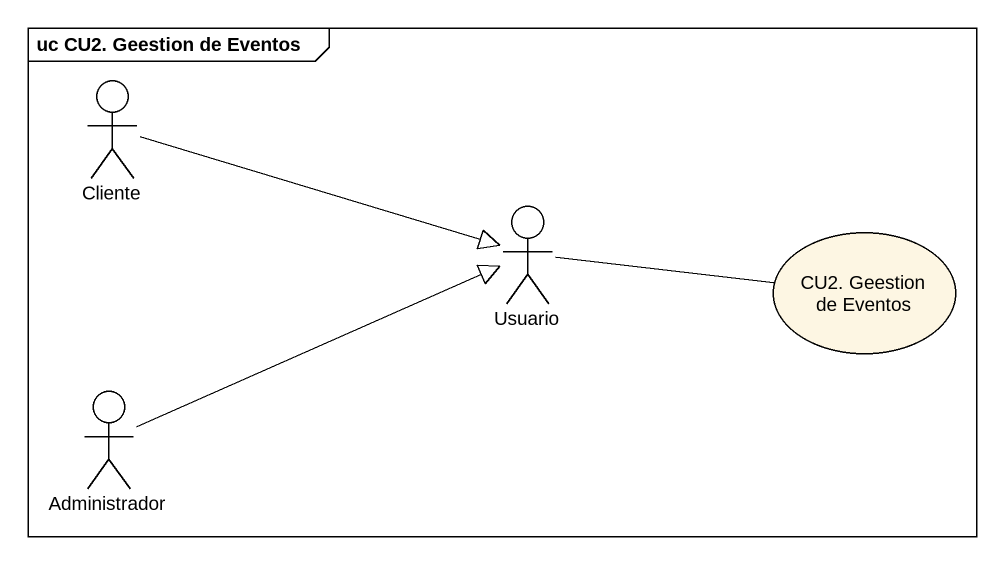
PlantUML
@startuml
mainframe uc CU2. Geestion de Eventos
actor Cliente
actor Usuario
usecase "CU2. Geestion de Eventos" as CU2_Geestion_de_Eventos
actor Administrador
Cliente -right-|> Usuario
Usuario -right- CU2_Geestion_de_Eventos
Administrador -right-|> Usuario
@enduml
